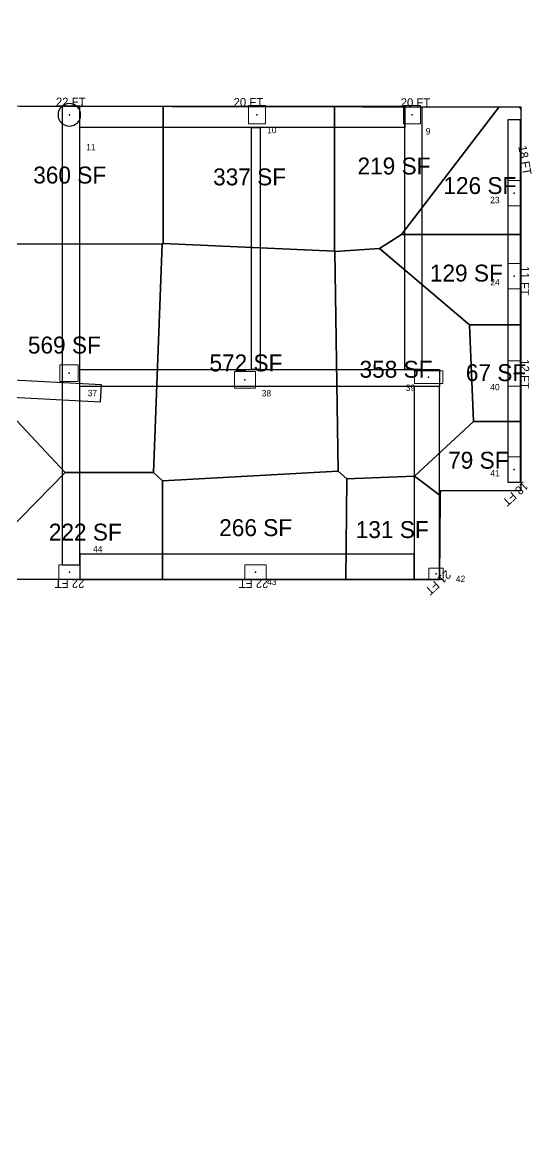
# Model space of a CAD drawing. Header units: metres. Extents: x 29 to 12657, y -13 to 49076.
# Drawn here: x 11928 to 12650, y 21125 to 22716 of the extents above; entities that cross this region are included whole.
import ezdxf
from ezdxf.enums import TextEntityAlignment as Align

# ---------------------------------------------------------------- set-up
doc = ezdxf.new("R2010")
doc.units = ezdxf.units.M
for name, color, linetype in [('BEAM', 2, 'Continuous'), ('FLOOR_7_AREA_LABELS', 3, 'Continuous'), ('FLOOR_7_BOUNDARY', 5, 'Continuous'), ('FLOOR_7_COLUMNS', 7, 'Continuous'), ('FLOOR_7_FASCADE_COLUMNS', 30, 'Continuous'), ('FLOOR_7_LARGE_TRIBUTARY', 6, 'Continuous'), ('FLOOR_7_TRIBUTARY_COL_10', 2, 'Continuous'), ('FLOOR_7_TRIBUTARY_COL_11', 2, 'Continuous'), ('FLOOR_7_TRIBUTARY_COL_12', 2, 'Continuous'), ('FLOOR_7_TRIBUTARY_COL_13', 2, 'Continuous'), ('FLOOR_7_TRIBUTARY_COL_14', 2, 'Continuous'), ('FLOOR_7_TRIBUTARY_COL_15', 2, 'Continuous'), ('FLOOR_7_TRIBUTARY_COL_16', 2, 'Continuous'), ('FLOOR_7_TRIBUTARY_COL_17', 2, 'Continuous'), ('FLOOR_7_TRIBUTARY_COL_28', 2, 'Continuous'), ('FLOOR_7_TRIBUTARY_COL_32', 2, 'Continuous'), ('FLOOR_7_TRIBUTARY_COL_4', 2, 'Continuous'), ('FLOOR_7_TRIBUTARY_COL_5', 2, 'Continuous'), ('FLOOR_7_TRIBUTARY_COL_6', 2, 'Continuous'), ('FLOOR_7_TRIBUTARY_COL_7', 2, 'Continuous'), ('SLAB-BALCONY', 3, 'Continuous')]:
    doc.layers.add(name, color=color, linetype=linetype)
doc.layers.add('COL-IDEN', color=171, linetype='Continuous', lineweight=30)
doc.layers.add('COLS', color=52, linetype='Continuous', lineweight=20)

msp = doc.modelspace()

# ---------------------------------------------------------------- linework, layer by layer
at = {"layer": 'BEAM'}
for points in [[(11984.2, 21947.2), (12009.1, 21947.2), (12009.1, 22597.5), (11984.2, 22597.5)], [(12469.8, 22567.1), (12009.1, 22567.1), (12009.1, 22597.5), (12469.8, 22597.5)], [(12469.8, 22596.6), (12494.2, 22596.6), (12494.2, 22223.9), (12469.8, 22223.9)], [(12616.2, 22064.2), (12634.2, 22064.2), (12634.2, 22578.2), (12616.2, 22578.2)], [(12252.7, 22567.1), (12264.7, 22567.1), (12264.7, 22223.9), (12252.7, 22223.9)], [(11742.2, 22217.7), (11742.2, 22193.6), (12038.3, 22178.4), (12039.6, 22202.3), (11742.2, 22217.7)], [(12009.1, 22223.9), (12519.2, 22223.9), (12519.2, 22199.9), (12009.1, 22199.9)], [(12483.2, 21926.2), (12519.2, 21926.2), (12519.2, 22199.9), (12483.2, 22199.9)], [(12009.2, 21926.2), (12483.2, 21926.2), (12483.2, 21962.2), (12009.2, 21962.2)]]:
    msp.add_lwpolyline(points, close=True, dxfattribs=at)
at = {"layer": 'COLS', "lineweight": 30}
msp.add_lwpolyline([(12010.2, 22585.2, 0.414214), (11994.2, 22601.2, 0.414214), (11978.2, 22585.2, 0.414214), (11994.2, 22569.2, 0.414214)], format="xyb", close=True, dxfattribs=at)
at = {"layer": 'COLS'}
for points in [[(12248.2, 22572.2), (12272.2, 22572.2), (12272.2, 22598.2), (12248.2, 22598.2)], [(12468.2, 22572.2), (12468.2, 22598.2), (12492.2, 22598.2), (12492.2, 22572.2)], [(12616.2, 22456.2), (12616.2, 22492.2), (12634.2, 22492.2), (12634.2, 22456.2)], [(12616.2, 22338.4), (12616.2, 22374.4), (12634.2, 22374.4), (12634.2, 22338.4)], [(11980.7, 22206.9), (11980.7, 22230.9), (12006.7, 22230.9), (12006.7, 22206.9)], [(12616.2, 22200.2), (12616.2, 22236.2), (12634.2, 22236.2), (12634.2, 22200.2)], [(12228.2, 22197.4), (12228.2, 22221.4), (12258.2, 22221.4), (12258.2, 22197.4)], [(12483.7, 22204.2), (12483.7, 22222.2), (12523.7, 22222.2), (12523.7, 22204.2)], [(12616.2, 22064.2), (12616.2, 22100.2), (12634.2, 22100.2), (12634.2, 22064.2)], [(11979.2, 21926.2), (11979.2, 21947.2), (12009.2, 21947.2), (12009.2, 21926.2)], [(12243.2, 21926.2), (12243.2, 21947.2), (12273.2, 21947.2), (12273.2, 21926.2)], [(12504.2, 21926.2), (12504.2, 21942.2), (12524.2, 21942.2), (12524.2, 21926.2)]]:
    msp.add_lwpolyline(points, close=True, dxfattribs=at)
at = {"layer": 'FLOOR_7_BOUNDARY'}
msp.add_lwpolyline([(10678.2, 21128.9), (10978.6, 22054.2), (10822.4, 22107), (11028.3, 22716.2), (11637.7, 22716.2), (11636.2, 22598.2), (12634.3, 22596.3), (12634.3, 22052.2), (12520.2, 22052.2), (12519, 21926.2), (11715.8, 21926.2), (11440.2, 21125.1), (10678.2, 21128.9)], close=True, dxfattribs=at)
at = {"layer": 'FLOOR_7_COLUMNS'}
for p in [(11994.2, 22585.2), (12260.2, 22585.2), (12480.2, 22585.2), (12625.2, 22474.2), (12625.2, 22356.4), (11993.7, 22218.9), (12503.7, 22213.2), (12625.2, 22218.2), (12243.2, 22209.4), (12625.2, 22082.2), (11994.2, 21936.7), (12258.2, 21936.7), (12514.2, 21934.2)]:
    msp.add_point(p, dxfattribs=at)
at = {"layer": 'FLOOR_7_FASCADE_COLUMNS'}
for points in [[(11924.1, 22597.6), (11930.1, 22597.6), (11936.1, 22597.6), (11942.1, 22597.6), (11948.1, 22597.6), (11954.1, 22597.6), (11960.1, 22597.6), (11966.1, 22597.6), (11972.1, 22597.6), (11978.1, 22597.5), (11984.1, 22597.5), (11990.1, 22597.5), (11996.1, 22597.5), (12002.1, 22597.5), (12008.1, 22597.5), (12014.1, 22597.5), (12020.1, 22597.5), (12026.1, 22597.5), (12032.1, 22597.4), (12038.1, 22597.4), (12044.1, 22597.4), (12050.1, 22597.4), (12056.1, 22597.4), (12062.1, 22597.4), (12068.1, 22597.4), (12074.1, 22597.4), (12080.1, 22597.4), (12086.1, 22597.3), (12092.1, 22597.3), (12098.1, 22597.3), (12104.1, 22597.3), (12110.1, 22597.3), (12116.1, 22597.3), (12122.1, 22597.3), (12128.1, 22597.3)], [(12128.1, 22597.3), (12134.1, 22597.3), (12140.1, 22597.2), (12146.1, 22597.2), (12152.1, 22597.2), (12158.1, 22597.2), (12164.1, 22597.2), (12170.1, 22597.2), (12176.1, 22597.2), (12182.1, 22597.2), (12188.1, 22597.2), (12194.1, 22597.1), (12200.1, 22597.1), (12206.1, 22597.1), (12212.1, 22597.1), (12218.1, 22597.1), (12224.1, 22597.1), (12230.1, 22597.1), (12236.1, 22597.1), (12242.1, 22597.1), (12248.1, 22597), (12254.1, 22597), (12260.1, 22597), (12266.1, 22597), (12272.1, 22597), (12278.1, 22597), (12284.1, 22597), (12290.1, 22597), (12296.1, 22597), (12302.1, 22596.9), (12308.1, 22596.9), (12314.1, 22596.9), (12320.1, 22596.9), (12326.1, 22596.9), (12332.1, 22596.9), (12338.1, 22596.9), (12344.1, 22596.9), (12350.1, 22596.9), (12356.1, 22596.8), (12362.1, 22596.8), (12368.1, 22596.8)], [(12368.1, 22596.8), (12374.1, 22596.8), (12380.1, 22596.8), (12386.1, 22596.8), (12392.1, 22596.8), (12398.1, 22596.8), (12404.1, 22596.8), (12410.1, 22596.7), (12416.1, 22596.7), (12422.1, 22596.7), (12428.1, 22596.7), (12434.1, 22596.7), (12440.1, 22596.7), (12446.1, 22596.7), (12452.1, 22596.7), (12458.1, 22596.7), (12464.1, 22596.6), (12470.1, 22596.6), (12476.1, 22596.6), (12482.1, 22596.6), (12488.1, 22596.6), (12494.1, 22596.6), (12500.1, 22596.6), (12506.1, 22596.6), (12512.1, 22596.6), (12518.1, 22596.5), (12524.1, 22596.5), (12530.1, 22596.5), (12536.1, 22596.5), (12542.1, 22596.5), (12548.1, 22596.5), (12554.1, 22596.5), (12560.1, 22596.5), (12566.1, 22596.5), (12572.1, 22596.4), (12578.1, 22596.4), (12584.1, 22596.4), (12590.1, 22596.4), (12596.1, 22596.4), (12602.1, 22596.4)], [(12602.1, 22596.4), (12608.1, 22596.4), (12614.1, 22596.4), (12620.1, 22596.4), (12626.1, 22596.3), (12632.1, 22596.3), (12634.3, 22592.6), (12634.3, 22586.6), (12634.3, 22580.6), (12634.3, 22574.6), (12634.3, 22568.6), (12634.3, 22562.6), (12634.3, 22556.6), (12634.3, 22550.6), (12634.3, 22544.6), (12634.3, 22538.6), (12634.3, 22532.6), (12634.3, 22526.6), (12634.3, 22520.6), (12634.3, 22514.6), (12634.3, 22508.6), (12634.3, 22502.6), (12634.3, 22496.6), (12634.3, 22490.6), (12634.3, 22484.6), (12634.3, 22478.6), (12634.3, 22472.6), (12634.3, 22466.6), (12634.3, 22460.6), (12634.3, 22454.6), (12634.3, 22448.6), (12634.3, 22442.6), (12634.3, 22436.6), (12634.3, 22430.6), (12634.3, 22424.6), (12634.3, 22418.6), (12634.3, 22412.6)], [(12634.3, 22412.6), (12634.3, 22406.6), (12634.3, 22400.6), (12634.3, 22394.6), (12634.3, 22388.6), (12634.3, 22382.6), (12634.3, 22376.6), (12634.3, 22370.6), (12634.3, 22364.6), (12634.3, 22358.6), (12634.3, 22352.6), (12634.3, 22346.6), (12634.3, 22340.6), (12634.3, 22334.6), (12634.3, 22328.6), (12634.3, 22322.6), (12634.3, 22316.6), (12634.3, 22310.6), (12634.3, 22304.6), (12634.3, 22298.6), (12634.3, 22292.6), (12634.3, 22286.6)], [(12634.3, 22286.6), (12634.3, 22280.6), (12634.3, 22274.6), (12634.3, 22268.6), (12634.3, 22262.6), (12634.3, 22256.6), (12634.3, 22250.6), (12634.3, 22244.6), (12634.3, 22238.6), (12634.3, 22232.6), (12634.3, 22226.6), (12634.3, 22220.6), (12634.3, 22214.6), (12634.3, 22208.6), (12634.3, 22202.6), (12634.3, 22196.6), (12634.3, 22190.6), (12634.3, 22184.6), (12634.3, 22178.6), (12634.3, 22172.6), (12634.3, 22166.6), (12634.3, 22160.6), (12634.3, 22154.6), (12634.3, 22148.6)], [(12634.3, 22148.6), (12634.3, 22142.6), (12634.3, 22136.6), (12634.3, 22130.6), (12634.3, 22124.6), (12634.3, 22118.6), (12634.3, 22112.6), (12634.3, 22106.6), (12634.3, 22100.6), (12634.3, 22094.6), (12634.3, 22088.6), (12634.3, 22082.6), (12634.3, 22076.6), (12634.3, 22070.6), (12634.3, 22064.6), (12634.3, 22058.6), (12634.3, 22052.6), (12628.8, 22052.2), (12622.8, 22052.2), (12616.8, 22052.2), (12610.8, 22052.2), (12604.8, 22052.2), (12598.8, 22052.2), (12592.8, 22052.2), (12586.8, 22052.2), (12580.8, 22052.2), (12574.8, 22052.2), (12568.8, 22052.2), (12562.8, 22052.2), (12556.8, 22052.2), (12550.8, 22052.2), (12544.8, 22052.2), (12538.8, 22052.2), (12532.8, 22052.2), (12526.8, 22052.2), (12520.8, 22052.2), (12520.2, 22046.8)], [(12520.2, 22046.8), (12520.1, 22040.8), (12520.1, 22034.8), (12520, 22028.8), (12519.9, 22022.8), (12519.9, 22016.8), (12519.8, 22010.8), (12519.8, 22004.8), (12519.7, 21998.8), (12519.7, 21992.8), (12519.6, 21986.8), (12519.5, 21980.8), (12519.5, 21974.8), (12519.4, 21968.8), (12519.4, 21962.8), (12519.3, 21956.8), (12519.3, 21950.8), (12519.2, 21944.8), (12519.2, 21938.8), (12519.1, 21932.8), (12519, 21926.8), (12513.6, 21926.2), (12507.6, 21926.2), (12501.6, 21926.2), (12495.6, 21926.2), (12489.6, 21926.2), (12483.6, 21926.2), (12477.6, 21926.2), (12471.6, 21926.2), (12465.6, 21926.2), (12459.6, 21926.2), (12453.6, 21926.2), (12447.6, 21926.2), (12441.6, 21926.2), (12435.6, 21926.2), (12429.6, 21926.2), (12423.6, 21926.2), (12417.6, 21926.2), (12411.6, 21926.2), (12405.6, 21926.2), (12399.6, 21926.2), (12393.6, 21926.2), (12387.6, 21926.2)], [(12123.6, 21926.2), (12117.6, 21926.2), (12111.6, 21926.2), (12105.6, 21926.2), (12099.6, 21926.2), (12093.6, 21926.2), (12087.6, 21926.2), (12081.6, 21926.2), (12075.6, 21926.2), (12069.6, 21926.2), (12063.6, 21926.2), (12057.6, 21926.2), (12051.6, 21926.2), (12045.6, 21926.2), (12039.6, 21926.2), (12033.6, 21926.2), (12027.6, 21926.2), (12021.6, 21926.2), (12015.6, 21926.2), (12009.6, 21926.2), (12003.6, 21926.2), (11997.6, 21926.2), (11991.6, 21926.2), (11985.6, 21926.2), (11979.6, 21926.2), (11973.6, 21926.2), (11967.6, 21926.2), (11961.6, 21926.2), (11955.6, 21926.2), (11949.6, 21926.2), (11943.6, 21926.2), (11937.6, 21926.2), (11931.6, 21926.2), (11925.6, 21926.2)], [(12387.6, 21926.2), (12381.6, 21926.2), (12375.6, 21926.2), (12369.6, 21926.2), (12363.6, 21926.2), (12357.6, 21926.2), (12351.6, 21926.2), (12345.6, 21926.2), (12339.6, 21926.2), (12333.6, 21926.2), (12327.6, 21926.2), (12321.6, 21926.2), (12315.6, 21926.2), (12309.6, 21926.2), (12303.6, 21926.2), (12297.6, 21926.2), (12291.6, 21926.2), (12285.6, 21926.2), (12279.6, 21926.2), (12273.6, 21926.2), (12267.6, 21926.2), (12261.6, 21926.2), (12255.6, 21926.2), (12249.6, 21926.2), (12243.6, 21926.2), (12237.6, 21926.2), (12231.6, 21926.2), (12225.6, 21926.2), (12219.6, 21926.2), (12213.6, 21926.2), (12207.6, 21926.2), (12201.6, 21926.2), (12195.6, 21926.2), (12189.6, 21926.2), (12183.6, 21926.2), (12177.6, 21926.2), (12171.6, 21926.2), (12165.6, 21926.2), (12159.6, 21926.2), (12153.6, 21926.2), (12147.6, 21926.2), (12141.6, 21926.2), (12135.6, 21926.2), (12129.6, 21926.2), (12123.6, 21926.2)]]:
    msp.add_lwpolyline(points, dxfattribs=at)
at = {"layer": 'FLOOR_7_LARGE_TRIBUTARY'}
for points in [[(12127.2, 22402.9), (12125.6, 22401.9), (11862.2, 22402.2), (11862.2, 22597.8), (12127.2, 22597.3), (12127.2, 22402.9)], [(12370.2, 22391.9), (12127.2, 22402.9), (12127.2, 22597.3), (12370.2, 22596.8), (12370.2, 22391.9)], [(12465.1, 22415.3), (12434, 22395.5), (12370.9, 22391.5), (12370.2, 22391.9), (12370.2, 22596.8), (12603.8, 22596.4), (12465.1, 22415.3)], [(12465.1, 22415.3), (12603.8, 22596.4), (12634.3, 22596.3), (12634.3, 22415.3), (12465.1, 22415.3)], [(12113.3, 22078), (12125.6, 22401.9), (12127.2, 22402.9), (12370.2, 22391.9), (12370.9, 22391.5), (12375.4, 22079.9), (12126.2, 22066.2), (12113.3, 22078)], [(12561.5, 22287.3), (12434, 22395.5), (12465.1, 22415.3), (12634.3, 22415.3), (12634.3, 22287.3), (12561.5, 22287.3)], [(11795.7, 22288.3), (11850.4, 22393.8), (11862.2, 22402.2), (12125.6, 22401.9), (12113.3, 22078), (11988.1, 22077.8), (11796.7, 22282.2), (11795.7, 22288.3)], [(12370.9, 22391.5), (12434, 22395.5), (12561.5, 22287.3), (12567.2, 22150.2), (12483.7, 22072.7), (12387.5, 22069.1), (12375.4, 22079.9), (12370.9, 22391.5)], [(11862.8, 21950.3), (11728.4, 22058.8), (11728.9, 22065.8), (11730.4, 22078), (11732.5, 22090), (11735.2, 22101.7), (11738.5, 22113.3), (11796.7, 22282.2), (11988.1, 22077.8), (11862.8, 21950.3)], [(12567.2, 22150.2), (12561.5, 22287.3), (12634.3, 22287.3), (12634.3, 22150.2), (12567.2, 22150.2)], [(12483.7, 22072.7), (12567.2, 22150.2), (12634.3, 22150.2), (12634.3, 22052.2), (12520.2, 22052.2), (12520.2, 22045.4), (12483.7, 22072.7)], [(11988.1, 22077.8), (12113.3, 22078), (12126.2, 22066.2), (12126.2, 21926.2), (11862.6, 21926.2), (11862.8, 21950.3), (11988.1, 22077.8)], [(12126.2, 22066.2), (12375.4, 22079.9), (12387.5, 22069.1), (12386.1, 21926.2), (12126.2, 21926.2), (12126.2, 22066.2)], [(12387.5, 22069.1), (12483.7, 22072.7), (12520.2, 22045.4), (12519, 21926.2), (12386.1, 21926.2), (12387.5, 22069.1)]]:
    msp.add_lwpolyline(points, close=True, dxfattribs=at)
at = {"layer": 'FLOOR_7_TRIBUTARY_COL_10'}
msp.add_lwpolyline([(11795.7, 22288.3), (11850.4, 22393.8), (11862.2, 22402.2), (12125.6, 22401.9), (12113.3, 22078), (11988.1, 22077.8), (11796.7, 22282.2), (11795.7, 22288.3)], close=True, dxfattribs=at)
at = {"layer": 'FLOOR_7_TRIBUTARY_COL_11'}
msp.add_lwpolyline([(11988.1, 22077.8), (12113.3, 22078), (12126.2, 22066.2), (12126.2, 21926.2), (11862.6, 21926.2), (11862.8, 21950.3), (11988.1, 22077.8)], close=True, dxfattribs=at)
at = {"layer": 'FLOOR_7_TRIBUTARY_COL_12'}
msp.add_lwpolyline([(12126.2, 22066.2), (12375.4, 22079.9), (12387.5, 22069.1), (12386.1, 21926.2), (12126.2, 21926.2), (12126.2, 22066.2)], close=True, dxfattribs=at)
at = {"layer": 'FLOOR_7_TRIBUTARY_COL_13'}
msp.add_lwpolyline([(12113.3, 22078), (12125.6, 22401.9), (12127.2, 22402.9), (12370.2, 22391.9), (12370.9, 22391.5), (12375.4, 22079.9), (12126.2, 22066.2), (12113.3, 22078)], close=True, dxfattribs=at)
at = {"layer": 'FLOOR_7_TRIBUTARY_COL_14'}
msp.add_lwpolyline([(12370.2, 22391.9), (12127.2, 22402.9), (12127.2, 22597.3), (12370.2, 22596.8), (12370.2, 22391.9)], close=True, dxfattribs=at)
at = {"layer": 'FLOOR_7_TRIBUTARY_COL_15'}
msp.add_lwpolyline([(12370.9, 22391.5), (12434, 22395.5), (12561.5, 22287.3), (12567.2, 22150.2), (12483.7, 22072.7), (12387.5, 22069.1), (12375.4, 22079.9), (12370.9, 22391.5)], close=True, dxfattribs=at)
at = {"layer": 'FLOOR_7_TRIBUTARY_COL_16'}
msp.add_lwpolyline([(12387.5, 22069.1), (12483.7, 22072.7), (12520.2, 22045.4), (12519, 21926.2), (12386.1, 21926.2), (12387.5, 22069.1)], close=True, dxfattribs=at)
at = {"layer": 'FLOOR_7_TRIBUTARY_COL_17'}
msp.add_lwpolyline([(12465.1, 22415.3), (12434, 22395.5), (12370.9, 22391.5), (12370.2, 22391.9), (12370.2, 22596.8), (12603.8, 22596.4), (12465.1, 22415.3)], close=True, dxfattribs=at)
at = {"layer": 'FLOOR_7_TRIBUTARY_COL_28'}
msp.add_lwpolyline([(12127.2, 22402.9), (12125.6, 22401.9), (11862.2, 22402.2), (11862.2, 22597.8), (12127.2, 22597.3), (12127.2, 22402.9)], close=True, dxfattribs=at)
at = {"layer": 'FLOOR_7_TRIBUTARY_COL_32'}
msp.add_lwpolyline([(11862.8, 21950.3), (11728.4, 22058.8), (11728.9, 22065.8), (11730.4, 22078), (11732.5, 22090), (11735.2, 22101.7), (11738.5, 22113.3), (11796.7, 22282.2), (11988.1, 22077.8), (11862.8, 21950.3)], close=True, dxfattribs=at)
at = {"layer": 'FLOOR_7_TRIBUTARY_COL_4'}
msp.add_lwpolyline([(12483.7, 22072.7), (12567.2, 22150.2), (12634.3, 22150.2), (12634.3, 22052.2), (12520.2, 22052.2), (12520.2, 22045.4), (12483.7, 22072.7)], close=True, dxfattribs=at)
at = {"layer": 'FLOOR_7_TRIBUTARY_COL_5'}
msp.add_lwpolyline([(12465.1, 22415.3), (12603.8, 22596.4), (12634.3, 22596.3), (12634.3, 22415.3), (12465.1, 22415.3)], close=True, dxfattribs=at)
at = {"layer": 'FLOOR_7_TRIBUTARY_COL_6'}
msp.add_lwpolyline([(12561.5, 22287.3), (12434, 22395.5), (12465.1, 22415.3), (12634.3, 22415.3), (12634.3, 22287.3), (12561.5, 22287.3)], close=True, dxfattribs=at)
at = {"layer": 'FLOOR_7_TRIBUTARY_COL_7'}
msp.add_lwpolyline([(12567.2, 22150.2), (12561.5, 22287.3), (12634.3, 22287.3), (12634.3, 22150.2), (12567.2, 22150.2)], close=True, dxfattribs=at)
at = {"layer": 'SLAB-BALCONY'}
msp.add_lwpolyline([(10978.6, 22054.2), (10822.4, 22107), (11028.3, 22716.2), (11637.7, 22716.2), (11636.2, 22598.2), (12634.3, 22596.3), (12634.3, 22052.2), (12520.2, 22052.2), (12519, 21926.2), (11715.8, 21926.2), (11918.7, 22492.7), (11120.9, 22492.4)], close=True, dxfattribs=at)

# ---------------------------------------------------------------- texts
at = {"layer": 'COL-IDEN', "char_height": 9, "width": 16.968, "attachment_point": 1}
for s, insert in [('10', (12274.6, 22568.1)), ('9', (12499.6, 22566.3)), ('11', (12018.1, 22543.9)), ('23', (12591.1, 22468.9)), ('24', (12591.1, 22352.2)), ('39', (12471.3, 22202.7)), ('40', (12591.1, 22203.6)), ('37', (12020.1, 22195.2)), ('38', (12267, 22194.9)), ('41', (12591.1, 22081.5)), ('44', (12027.8, 21974)), ('43', (12274.6, 21927.5)), ('42', (12542.3, 21931.7))]:
    msp.add_mtext(s, dxfattribs=dict(at, insert=insert))
at = {"layer": 'FLOOR_7_AREA_LABELS'}
for s, p in [('219 SF', (12454.6, 22512.6)), ('360 SF', (11994.7, 22499.8)), ('337 SF', (12249.8, 22497.2)), ('126 SF', (12576.4, 22484.9)), ('129 SF', (12557.2, 22360.8)), ('569 SF', (11987.1, 22258.7)), ('572 SF', (12244.6, 22233.4)), ('358 SF', (12457.5, 22224.4)), ('67 SF', (12599.3, 22219.6)), ('79 SF', (12574.2, 22095.4)), ('222 SF', (12016.8, 21993.5)), ('266 SF', (12258.4, 21999.8)), ('131 SF', (12452.1, 21997.1))]:
    msp.add_text(s, height=24, dxfattribs=at).set_placement(p, align=Align.MIDDLE_CENTER)
at = {"layer": 'FLOOR_7_FASCADE_COLUMNS'}
for s, rotation, p in [('22 FT', -0.1061, (11996.1, 22603.5)), ('20 FT', -0.1061, (12248.1, 22603)), ('20 FT', -0.1061, (12485.1, 22602.6)), ('18 FT', -80.0335, (12640.3, 22520.8)), ('11 FT', -90, (12640.3, 22349.6)), ('12 FT', -90, (12640.3, 22217.6)), ('18 FT', -138.2607, (12626.8, 22047.7)), ('22 FT', -180, (11994.6, 21920.2)), ('22 FT', -180, (12255.6, 21920.2)), ('21 FT', -137.709, (12517.4, 21921.7))]:
    msp.add_text(s, height=12, rotation=rotation, dxfattribs=at).set_placement(p, align=Align.MIDDLE_CENTER)

doc.saveas('drawing.dxf')
